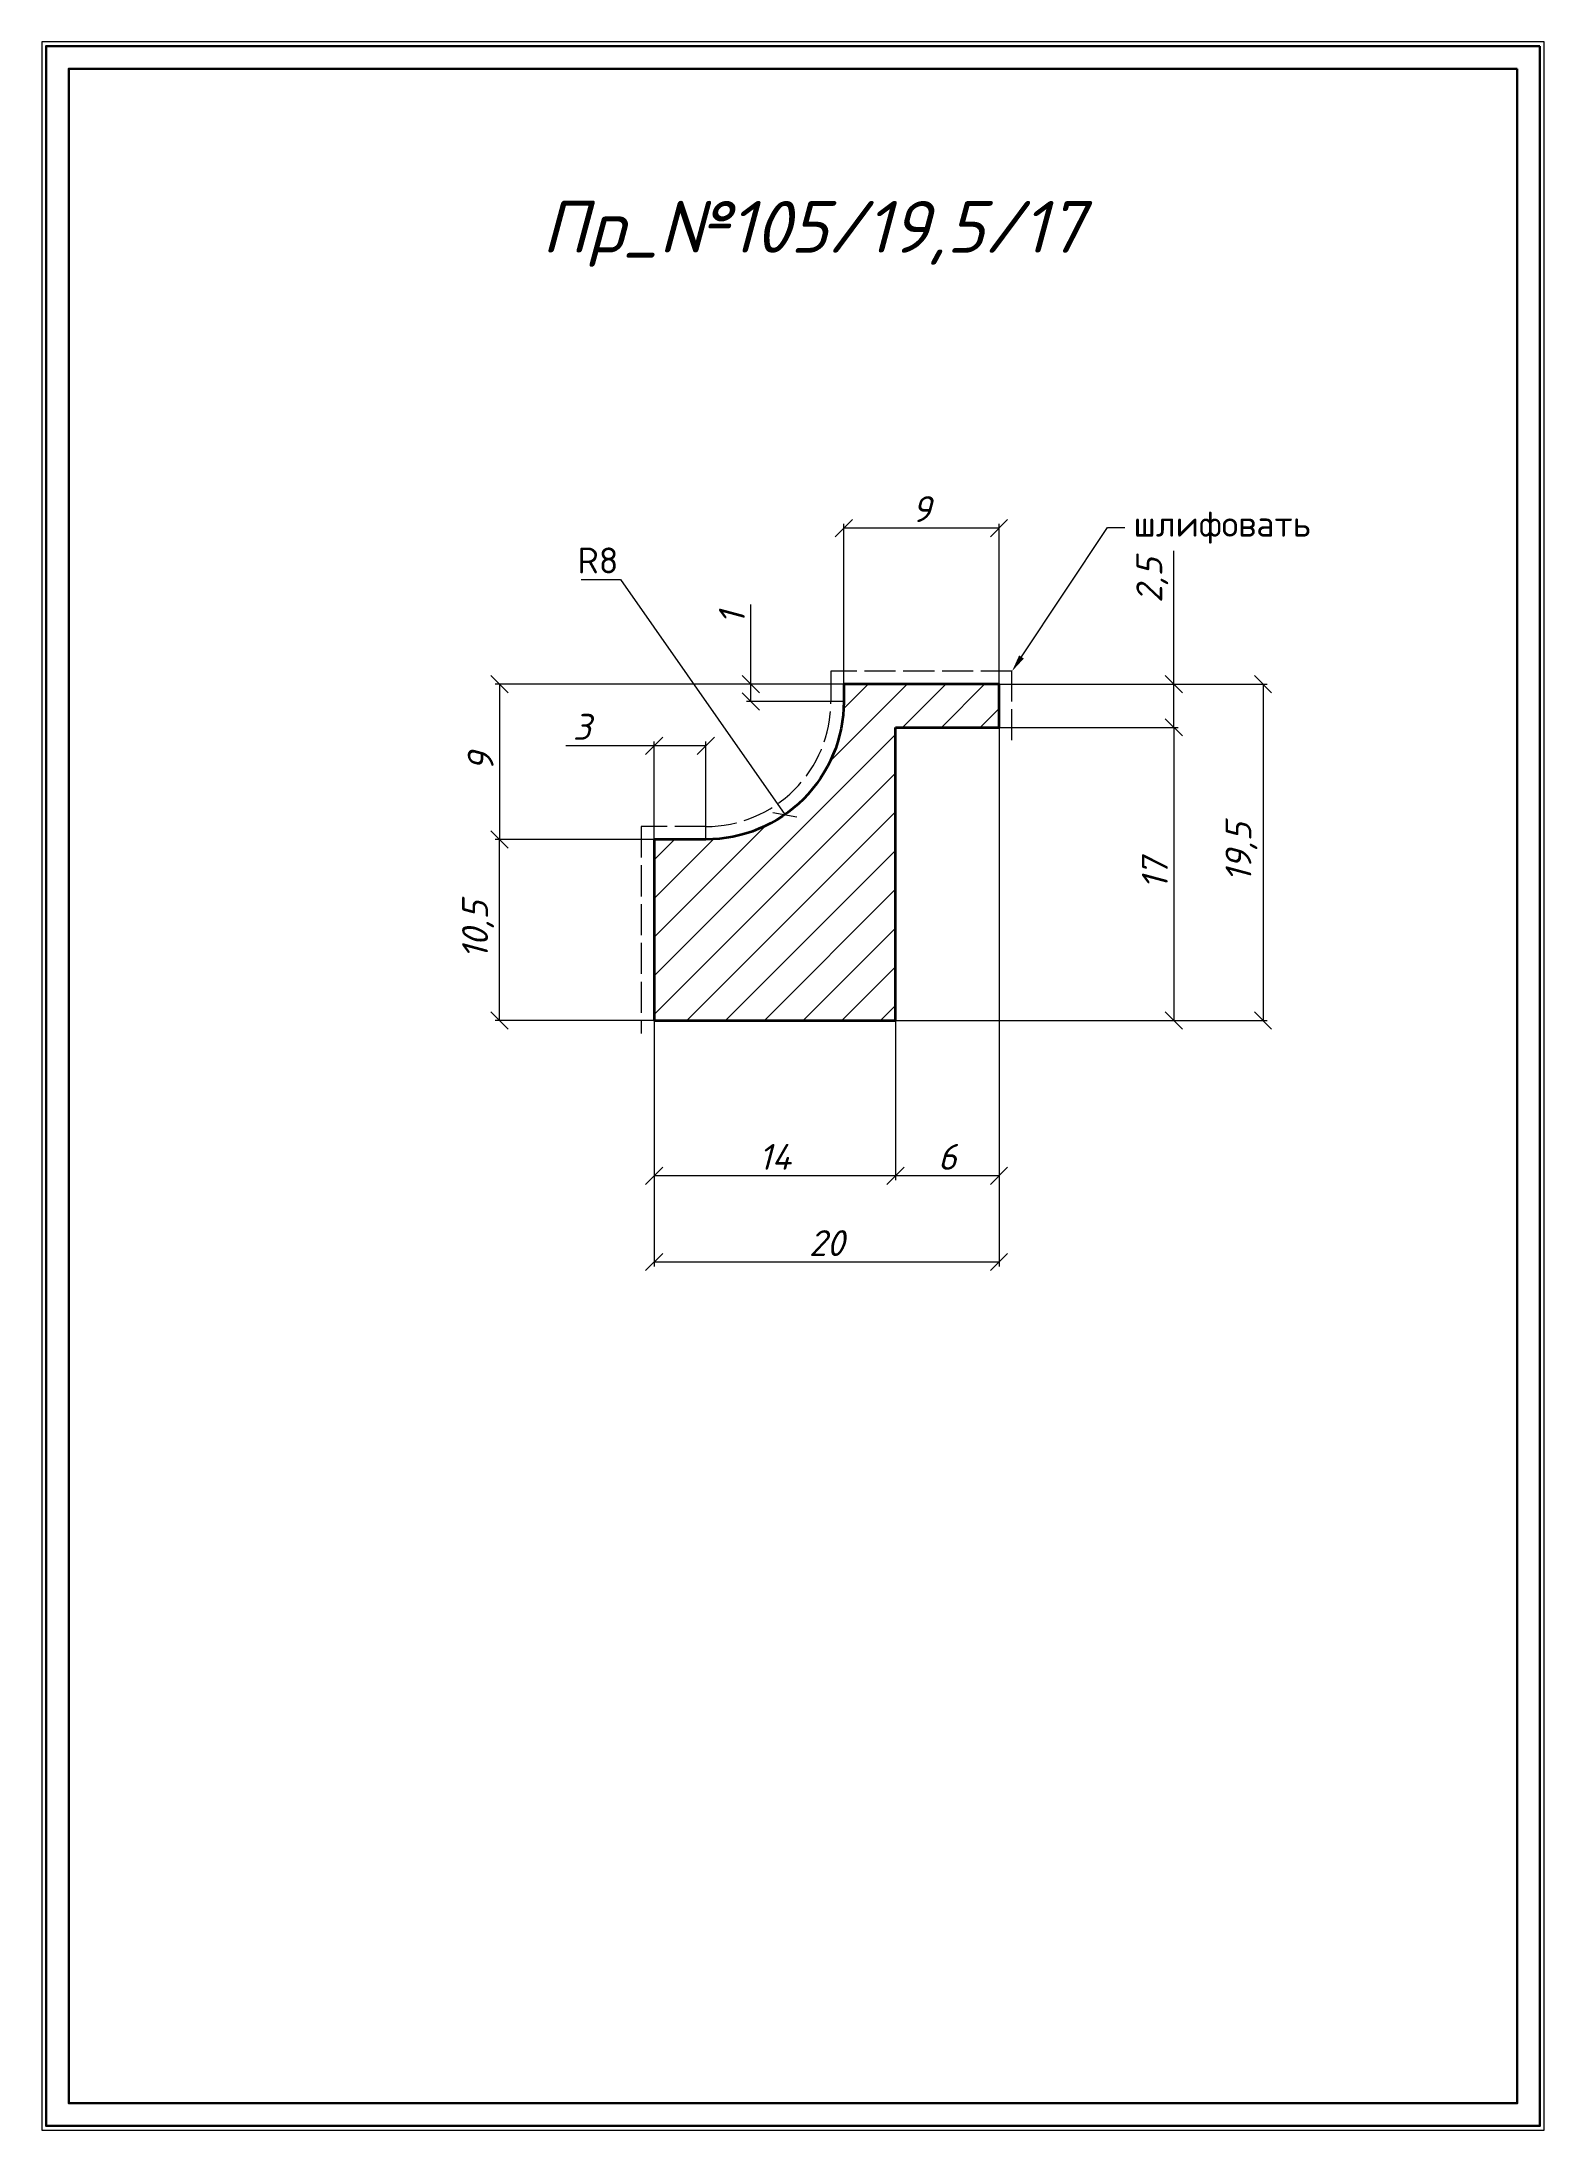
# Model space of a CAD drawing. Header units: millimetres. Extents: x 102 to 189, y -645 to -524.
import ezdxf
from ezdxf import colors
from ezdxf.entities.mleader import LeaderData, LeaderLine
from ezdxf.math import Vec2, Vec3

# ---------------------------------------------------------------- set-up
doc = ezdxf.new("R2010")
doc.units = ezdxf.units.MM
doc.linetypes.add('ACAD_ISO02W100', pattern=[15, 12, -3])
doc.layers.get('0').update_dxf_attribs({"lineweight": 13})
for name, color, linetype, lineweight in [('профили', 1, 'Continuous', 35), ('служебный слой ЛИНИИ ПУНКТИРНЫЕ', 7, 'ACAD_ISO02W100', 13), ('служебный слой НАДПИСИ', 7, 'Continuous', 13), ('служебный слой РАЗМЕРЫ', 7, 'Continuous', 9), ('служебный слой ШТАМП', 7, 'Continuous', 30), ('служебный слой ШТРИХОВКА', 7, 'Continuous', 5)]:
    doc.layers.add(name, color=color, linetype=linetype, lineweight=lineweight)
doc.styles.add('ЕСКД', font='isocpeur.ttf', dxfattribs={"oblique": 15})
doc.styles.add('ЕСКД профили размеры', font='isocpeur.ttf')
doc.styles.add('ЕСКД профили текст', font='isocpeur.ttf')
doc.dimstyles.new('ЕСКД', dxfattribs={"dimtxt": 3.5, "dimasz": 2.5, "dimexe": 0.25, "dimexo": 0, "dimgap": 0.35, "dimtad": 1, "dimdec": 1, "dimzin": 9, "dimtxsty": 'ЕСКД', "dimblk": 'OBLIQUE', "dimcen": 0, "dimclrd": 256, "dimclre": 256, "dimclrt": 256, "dimadec": 1, "dimazin": 0, "dimtfac": 1, "dimtdec": 1, "dimtmove": 0, "dimatfit": 3, "dimldrblk": 'DOTSMALL', "dimfxl": 1, "dimlwd": -1, "dimlwe": -1, "dimarcsym": 0})
doc.dimstyles.new('ЕСКД профили$4', dxfattribs={"dimtxt": 1.5, "dimasz": 1, "dimexe": 0.3, "dimexo": 0, "dimgap": 0.35, "dimtad": 1, "dimtoh": 1, "dimdec": 1, "dimzin": 9, "dimtxsty": 'ЕСКД профили размеры', "dimblk": 'OBLIQUE', "dimcen": 0, "dimse1": 1, "dimclrd": 256, "dimclre": 256, "dimclrt": 256, "dimadec": 1, "dimazin": 0, "dimtfac": 1, "dimtdec": 1, "dimtofl": 0, "dimtmove": 0, "dimatfit": 3, "dimldrblk": 'DOTSMALL', "dimfxl": 1, "dimlwd": -1, "dimlwe": -1, "dimarcsym": 2})

# ---------------------------------------------------------------- blocks, each defined once
blk = doc.blocks.new('_OBLIQUE')
at = {"color": 0, "linetype": 'ByBlock'}
blk.add_line((-0.5, -0.5), (0.5, 0.5), dxfattribs=at)
blk = doc.blocks.new('*D14')
at = {"layer": 'Defpoints', "color": 0, "transparency": 16777216}
for p in [(128.3, -569.85), (137.26, -569.85), (137.26, -580.35)]:
    blk.add_point(p, dxfattribs=at)
at = {"layer": 'служебный слой РАЗМЕРЫ', "transparency": 16777216}
for p, q in [((137.26, -569.85), (128.05, -569.85)), ((128.3, -580.35), (128.3, -569.85)), ((137.26, -580.35), (128.05, -580.35))]:
    blk.add_line(p, q, dxfattribs=at)
for p, rotation in [((128.3, -569.85), 90), ((128.3, -580.35), 270)]:
    blk.add_blockref('_OBLIQUE', p, dxfattribs=dict(at, rotation=rotation))
at = {"layer": 'служебный слой РАЗМЕРЫ', "transparency": 16777216, "insert": (127.05, -575.1), "char_height": 1.5, "attachment_point": 5, "rotation": 90, "style": 'ЕСКД'}
blk.add_mtext('10,5', dxfattribs=at)
blk = doc.blocks.new('_DotSmall')
at = {"color": 0, "linetype": 'ByBlock', "lineweight": -3, "const_width": 0.5}
blk.add_lwpolyline([(-0.0625, 0, 1), (0.0625, 0, 1)], format="xyb", close=True, dxfattribs=at)
blk = doc.blocks.new('*D3')
at = {"layer": 'Defpoints', "color": 0, "transparency": 16777216}
for p in [(135.68, -555.29), (140.26, -561.85)]:
    blk.add_point(p, dxfattribs=at)
at = {"layer": 'служебный слой РАЗМЕРЫ', "transparency": 16777216}
for p, q in [((133.02, -554.77), (135.32, -554.77)), ((135.32, -554.77), (144.84, -568.41))]:
    blk.add_line(p, q, dxfattribs=at)
at = {"layer": 'служебный слой РАЗМЕРЫ', "transparency": 16777216, "rotation": 304.9251923308109}
blk.add_blockref('_OBLIQUE', (144.84, -568.41), dxfattribs=at)
at = {"layer": 'служебный слой РАЗМЕРЫ', "transparency": 16777216, "insert": (134, -553.67), "char_height": 1.5, "attachment_point": 5, "style": 'ЕСКД профили размеры'}
blk.add_mtext('R8', dxfattribs=at)
blk = doc.blocks.new('*D13')
at = {"layer": 'Defpoints', "color": 0, "transparency": 16777216}
for p in [(140.26, -564.42), (137.26, -569.85), (140.26, -569.85)]:
    blk.add_point(p, dxfattribs=at)
at = {"layer": 'служебный слой РАЗМЕРЫ', "transparency": 16777216}
for p, q in [((137.26, -564.42), (132.14, -564.42)), ((137.26, -569.85), (137.26, -564.17)), ((140.26, -564.42), (137.26, -564.42)), ((140.26, -569.85), (140.26, -564.17))]:
    blk.add_line(p, q, dxfattribs=at)
at = {"layer": 'служебный слой РАЗМЕРЫ', "transparency": 16777216, "rotation": 180}
blk.add_blockref('_OBLIQUE', (137.26, -564.42), dxfattribs=at)
at = {"layer": 'служебный слой РАЗМЕРЫ', "transparency": 16777216}
blk.add_blockref('_OBLIQUE', (140.26, -564.42), dxfattribs=at)
at = {"layer": 'служебный слой РАЗМЕРЫ', "transparency": 16777216, "insert": (133.07, -563.32), "char_height": 1.5, "attachment_point": 5, "style": 'ЕСКД'}
blk.add_mtext('3', dxfattribs=at)
blk = doc.blocks.new('*D12')
at = {"layer": 'Defpoints', "color": 0, "transparency": 16777216}
for p in [(142.87, -561.85), (148.26, -560.85), (148.26, -561.85)]:
    blk.add_point(p, dxfattribs=at)
at = {"layer": 'служебный слой РАЗМЕРЫ', "transparency": 16777216}
for p, q in [((142.87, -560.85), (142.87, -556.23)), ((148.26, -560.85), (142.62, -560.85)), ((148.26, -561.85), (142.62, -561.85)), ((142.87, -561.85), (142.87, -560.85))]:
    blk.add_line(p, q, dxfattribs=at)
for p, rotation in [((142.87, -560.85), 90), ((142.87, -561.85), 270)]:
    blk.add_blockref('_OBLIQUE', p, dxfattribs=dict(at, rotation=rotation))
at = {"layer": 'служебный слой РАЗМЕРЫ', "transparency": 16777216, "insert": (141.77, -557.01), "char_height": 1.5, "attachment_point": 5, "rotation": 90, "style": 'ЕСКД'}
blk.add_mtext('1', dxfattribs=at)
blk = doc.blocks.new('*D11')
at = {"layer": 'Defpoints', "color": 0, "transparency": 16777216}
for p in [(148.26, -560.85), (128.3, -569.85), (137.26, -569.85)]:
    blk.add_point(p, dxfattribs=at)
at = {"layer": 'служебный слой РАЗМЕРЫ', "transparency": 16777216}
for p, q in [((148.26, -560.85), (128.05, -560.85)), ((128.3, -560.85), (128.3, -569.85)), ((137.26, -569.85), (128.05, -569.85))]:
    blk.add_line(p, q, dxfattribs=at)
for p, rotation in [((128.3, -560.85), 90), ((128.3, -569.85), 270)]:
    blk.add_blockref('_OBLIQUE', p, dxfattribs=dict(at, rotation=rotation))
at = {"layer": 'служебный слой РАЗМЕРЫ', "transparency": 16777216, "insert": (127.2, -565.35), "char_height": 1.5, "attachment_point": 5, "rotation": 90, "style": 'ЕСКД'}
blk.add_mtext('9', dxfattribs=at)
blk = doc.blocks.new('*D5')
at = {"layer": 'Defpoints', "color": 0, "transparency": 16777216}
for p in [(157.26, -560.85), (151.26, -580.35), (172.57, -580.35)]:
    blk.add_point(p, dxfattribs=at)
at = {"layer": 'служебный слой РАЗМЕРЫ', "transparency": 16777216}
for p, q in [((157.26, -560.85), (172.82, -560.85)), ((172.57, -560.85), (172.57, -580.35)), ((151.26, -580.35), (172.82, -580.35))]:
    blk.add_line(p, q, dxfattribs=at)
for p, rotation in [((172.57, -560.85), 90), ((172.57, -580.35), 270)]:
    blk.add_blockref('_OBLIQUE', p, dxfattribs=dict(at, rotation=rotation))
at = {"layer": 'служебный слой РАЗМЕРЫ', "transparency": 16777216, "insert": (171.32, -570.6), "char_height": 1.5, "attachment_point": 5, "rotation": 90, "style": 'ЕСКД'}
blk.add_mtext('19,5', dxfattribs=at)
blk = doc.blocks.new('*D10')
at = {"layer": 'Defpoints', "color": 0, "transparency": 16777216}
for p in [(157.26, -563.35), (137.26, -580.35), (137.26, -594.36)]:
    blk.add_point(p, dxfattribs=at)
at = {"layer": 'служебный слой РАЗМЕРЫ', "transparency": 16777216}
for p, q in [((157.26, -563.35), (157.26, -594.61)), ((137.26, -580.35), (137.26, -594.61)), ((157.26, -594.36), (137.26, -594.36))]:
    blk.add_line(p, q, dxfattribs=at)
at = {"layer": 'служебный слой РАЗМЕРЫ', "transparency": 16777216, "rotation": 180}
blk.add_blockref('_OBLIQUE', (137.26, -594.36), dxfattribs=at)
at = {"layer": 'служебный слой РАЗМЕРЫ', "transparency": 16777216}
blk.add_blockref('_OBLIQUE', (157.26, -594.36), dxfattribs=at)
at = {"layer": 'служебный слой РАЗМЕРЫ', "transparency": 16777216, "insert": (147.26, -593.26), "char_height": 1.5, "attachment_point": 5, "style": 'ЕСКД'}
blk.add_mtext('20', dxfattribs=at)
blk = doc.blocks.new('*D9')
at = {"layer": 'Defpoints', "color": 0, "transparency": 16777216}
for p in [(157.26, -563.35), (151.26, -580.35), (151.26, -589.36)]:
    blk.add_point(p, dxfattribs=at)
at = {"layer": 'служебный слой РАЗМЕРЫ', "transparency": 16777216}
for p, q in [((157.26, -563.35), (157.26, -589.61)), ((151.26, -580.35), (151.26, -589.61)), ((157.26, -589.36), (151.26, -589.36))]:
    blk.add_line(p, q, dxfattribs=at)
at = {"layer": 'служебный слой РАЗМЕРЫ', "transparency": 16777216, "rotation": 180}
blk.add_blockref('_OBLIQUE', (151.26, -589.36), dxfattribs=at)
at = {"layer": 'служебный слой РАЗМЕРЫ', "transparency": 16777216}
blk.add_blockref('_OBLIQUE', (157.26, -589.36), dxfattribs=at)
at = {"layer": 'служебный слой РАЗМЕРЫ', "transparency": 16777216, "insert": (154.26, -588.26), "char_height": 1.5, "attachment_point": 5, "style": 'ЕСКД'}
blk.add_mtext('6', dxfattribs=at)
blk = doc.blocks.new('*D8')
at = {"layer": 'Defpoints', "color": 0, "transparency": 16777216}
for p in [(137.26, -580.35), (151.26, -580.35), (137.26, -589.36)]:
    blk.add_point(p, dxfattribs=at)
at = {"layer": 'служебный слой РАЗМЕРЫ', "transparency": 16777216}
for p, q in [((137.26, -580.35), (137.26, -589.61)), ((151.26, -580.35), (151.26, -589.61)), ((151.26, -589.36), (137.26, -589.36))]:
    blk.add_line(p, q, dxfattribs=at)
at = {"layer": 'служебный слой РАЗМЕРЫ', "transparency": 16777216, "rotation": 180}
blk.add_blockref('_OBLIQUE', (137.26, -589.36), dxfattribs=at)
at = {"layer": 'служебный слой РАЗМЕРЫ', "transparency": 16777216}
blk.add_blockref('_OBLIQUE', (151.26, -589.36), dxfattribs=at)
at = {"layer": 'служебный слой РАЗМЕРЫ', "transparency": 16777216, "insert": (144.26, -588.26), "char_height": 1.5, "attachment_point": 5, "style": 'ЕСКД'}
blk.add_mtext('14', dxfattribs=at)
blk = doc.blocks.new('*D7')
at = {"layer": 'Defpoints', "color": 0, "transparency": 16777216}
for p in [(148.26, -551.79), (148.26, -560.85), (157.26, -560.85)]:
    blk.add_point(p, dxfattribs=at)
at = {"layer": 'служебный слой РАЗМЕРЫ', "transparency": 16777216}
for p, q in [((148.26, -560.85), (148.26, -551.54)), ((157.26, -551.79), (148.26, -551.79)), ((157.26, -560.85), (157.26, -551.54))]:
    blk.add_line(p, q, dxfattribs=at)
at = {"layer": 'служебный слой РАЗМЕРЫ', "transparency": 16777216, "rotation": 180}
blk.add_blockref('_OBLIQUE', (148.26, -551.79), dxfattribs=at)
at = {"layer": 'служебный слой РАЗМЕРЫ', "transparency": 16777216}
blk.add_blockref('_OBLIQUE', (157.26, -551.79), dxfattribs=at)
at = {"layer": 'служебный слой РАЗМЕРЫ', "transparency": 16777216, "insert": (152.76, -550.69), "char_height": 1.5, "attachment_point": 5, "style": 'ЕСКД'}
blk.add_mtext('9', dxfattribs=at)
blk = doc.blocks.new('*D4')
at = {"layer": 'Defpoints', "color": 0, "transparency": 16777216}
for p in [(157.26, -563.35), (151.26, -580.35), (167.4, -580.35)]:
    blk.add_point(p, dxfattribs=at)
at = {"layer": 'служебный слой РАЗМЕРЫ', "transparency": 16777216}
for p, q in [((157.26, -563.35), (167.65, -563.35)), ((167.4, -563.35), (167.4, -580.35)), ((151.26, -580.35), (167.65, -580.35))]:
    blk.add_line(p, q, dxfattribs=at)
for p, rotation in [((167.4, -563.35), 90), ((167.4, -580.35), 270)]:
    blk.add_blockref('_OBLIQUE', p, dxfattribs=dict(at, rotation=rotation))
at = {"layer": 'служебный слой РАЗМЕРЫ', "transparency": 16777216, "insert": (166.3, -571.85), "char_height": 1.5, "attachment_point": 5, "rotation": 90, "style": 'ЕСКД'}
blk.add_mtext('17', dxfattribs=at)
blk = doc.blocks.new('*D6')
at = {"layer": 'Defpoints', "color": 0, "transparency": 16777216}
for p in [(157.26, -560.85), (157.26, -563.35), (167.4, -563.35)]:
    blk.add_point(p, dxfattribs=at)
at = {"layer": 'служебный слой РАЗМЕРЫ', "transparency": 16777216}
for p, q in [((167.4, -560.85), (167.4, -553.11)), ((157.26, -560.85), (167.65, -560.85)), ((167.4, -563.35), (167.4, -560.85)), ((157.26, -563.35), (167.65, -563.35))]:
    blk.add_line(p, q, dxfattribs=at)
for p, rotation in [((167.4, -560.85), 90), ((167.4, -563.35), 270)]:
    blk.add_blockref('_OBLIQUE', p, dxfattribs=dict(at, rotation=rotation))
at = {"layer": 'служебный слой РАЗМЕРЫ', "transparency": 16777216, "insert": (166.15, -554.82), "char_height": 1.5, "attachment_point": 5, "rotation": 90, "style": 'ЕСКД'}
blk.add_mtext('2,5', dxfattribs=at)

msp = doc.modelspace()

# ---------------------------------------------------------------- hatches: boundary and pattern name
at = {"layer": 'служебный слой ШТРИХОВКА'}
h = msp.add_hatch(dxfattribs=at)
h.set_pattern_fill('ANSI31', color=256, scale=0.5, style=0)
h.set_pattern_definition([(45, (372.0348, -131.9517), (-1.122532, 1.122532), [])])
edge = h.paths.add_edge_path()
edge.add_line((151.26, -563.35), (157.26, -563.35))
edge.add_line((157.26, -563.35), (157.26, -560.85))
edge.add_line((157.26, -560.85), (148.26, -560.85))
edge.add_line((148.26, -560.85), (148.26, -561.85))
edge.add_arc((140.26, -561.85), 8, -90, 0, ccw=False)
edge.add_line((140.26, -569.85), (137.26, -569.85))
edge.add_line((137.26, -569.85), (137.26, -580.35))
edge.add_line((137.26, -580.35), (151.26, -580.35))
edge.add_line((151.26, -580.35), (151.26, -563.35))

# ---------------------------------------------------------------- linework, layer by layer
at = {"layer": 'профили', "color": 6, "lineweight": 5, "ltscale": 100}
msp.add_lwpolyline([(188.88, -523.59), (101.75, -523.59), (101.75, -644.71), (188.88, -644.71)], close=True, dxfattribs=at)
at = {"layer": 'профили'}
msp.add_lwpolyline([(151.26, -563.35), (157.26, -563.35), (157.26, -560.85), (148.26, -560.85), (148.26, -561.85, -0.414214), (140.26, -569.85), (137.26, -569.85), (137.26, -580.35), (151.26, -580.35)], format="xyb", close=True, dxfattribs=at)
at = {"layer": 'служебный слой ЛИНИИ ПУНКТИРНЫЕ', "ltscale": 0.15}
msp.add_lwpolyline([(158.01, -564.1), (158.01, -560.1), (147.51, -560.1), (147.51, -561.85, -0.414214), (140.26, -569.1), (136.51, -569.1), (136.51, -581.1)], format="xyb", dxfattribs=at)
at = {"layer": 'служебный слой ШТАМП', "ltscale": 100}
for points in [[(188.63, -523.84), (102, -523.84), (102, -644.46), (188.63, -644.46)], [(187.31, -525.15), (103.31, -525.15), (103.31, -643.15), (187.31, -643.15)]]:
    msp.add_lwpolyline(points, close=True, dxfattribs=at)

# ---------------------------------------------------------------- texts
at = {"layer": 'служебный слой НАДПИСИ', "style": 'ЕСКД', "oblique": 15}
msp.add_text('Пр_№105/19,5/17', height=3, dxfattribs=at).set_placement((130.74, -535.82))

# ---------------------------------------------------------------- dimensions: what is measured, and where the dimension line sits
at = {"layer": 'служебный слой РАЗМЕРЫ'}
for base, p1, p2, picture, middle in [((148.26, -551.79), (157.26, -560.85), (148.26, -560.85), '*D7', (152.76, -550.69)), ((137.26, -594.36), (157.26, -563.35), (137.26, -580.35), '*D10', (147.26, -593.26)), ((151.26, -589.36), (157.26, -563.35), (151.26, -580.35), '*D9', (154.26, -588.26)), ((137.26, -589.36), (151.26, -580.35), (137.26, -580.35), '*D8', (144.26, -588.26))]:
    dim = msp.add_linear_dim(base=base, p1=p1, p2=p2, dimstyle='ЕСКД', override={"dimtxt": 1.5, "dimasz": 1}, dxfattribs=at)
    dim.commit()
    dim.dimension.update_dxf_attribs({"geometry": picture, "text_midpoint": middle})
dim = msp.add_radius_dim(center=(140.26, -561.85), mpoint=(135.68, -555.29), dimstyle='ЕСКД профили$4', dxfattribs=at)
dim.commit()
dim.dimension.update_dxf_attribs({"geometry": '*D3', "text_midpoint": (134, -554.77), "dimtype": 132})
for base, p1, p2, picture, middle in [((167.4, -563.35), (157.26, -560.85), (157.26, -563.35), '*D6', (167.4, -554.82)), ((142.87, -561.85), (148.26, -560.85), (148.26, -561.85), '*D12', (142.87, -557.01))]:
    dim = msp.add_linear_dim(base=base, p1=p1, p2=p2, angle=90, dimstyle='ЕСКД', override={"dimtxt": 1.5, "dimasz": 1}, dxfattribs=at)
    dim.commit()
    dim.dimension.update_dxf_attribs({"geometry": picture, "text_midpoint": middle, "dimtype": 128})
for base, p1, p2, picture, middle in [((128.3, -569.85), (148.26, -560.85), (137.26, -569.85), '*D11', (127.2, -565.35)), ((172.57, -580.35), (157.26, -560.85), (151.26, -580.35), '*D5', (171.32, -570.6)), ((167.4, -580.35), (157.26, -563.35), (151.26, -580.35), '*D4', (166.3, -571.85)), ((128.3, -569.85), (137.26, -580.35), (137.26, -569.85), '*D14', (127.05, -575.1))]:
    dim = msp.add_linear_dim(base=base, p1=p1, p2=p2, angle=90, dimstyle='ЕСКД', override={"dimtxt": 1.5, "dimasz": 1}, dxfattribs=at)
    dim.commit()
    dim.dimension.update_dxf_attribs({"geometry": picture, "text_midpoint": middle})
dim = msp.add_linear_dim(base=(140.26, -564.42), p1=(137.26, -569.85), p2=(140.26, -569.85), dimstyle='ЕСКД', override={"dimtxt": 1.5, "dimasz": 1}, dxfattribs=at)
dim.commit()
dim.dimension.update_dxf_attribs({"geometry": '*D13', "text_midpoint": (133.07, -564.42), "dimtype": 128})

# ---------------------------------------------------------------- leaders
ml = msp.add_multileader_mtext('Standard', dxfattribs=at)
ml.set_content('\\A1;шлифовать', color=256, style='ЕСКД профили текст')
ml.set_leader_properties(color=256, linetype='ByLayer', lineweight=-1)
ml.build(insert=Vec2(0, 0))
ml.multileader.update_dxf_attribs({"dogleg_length": 1, "arrow_head_size": 1})
ctx = ml.context
ctx.base_point, ctx.char_height, ctx.arrow_head_size, ctx.landing_gap_size, ctx.plane_origin = Vec3(164.56, -551.76), 1.5, 1, 0.5, Vec3(184.53, -538.6)
notes = []
notes.append((ctx, [(1, (1, 1, 0), (163.56, -551.76), (1, 0), 1, [(0, [(158.01, -560.1)], 0, [])])]))
ctx.mtext.insert, ctx.mtext.flow_direction = Vec3(165.06, -550.79), 5
for ctx, leaders in notes:
    for number, flags, end, landing, length, lines in leaders:
        leader = LeaderData()
        leader.index, (leader.has_last_leader_line, leader.has_dogleg_vector, leader.attachment_direction) = number, flags
        leader.last_leader_point, leader.dogleg_vector, leader.dogleg_length = Vec3(end), Vec3(landing), length
        for number, points, colour, breaks in lines:
            line = LeaderLine()
            line.index, line.vertices, line.color, line.breaks = number, Vec3.list(points), colors.encode_raw_color(colour), breaks
            leader.lines.append(line)
        ctx.leaders.append(leader)

doc.saveas('drawing.dxf')
